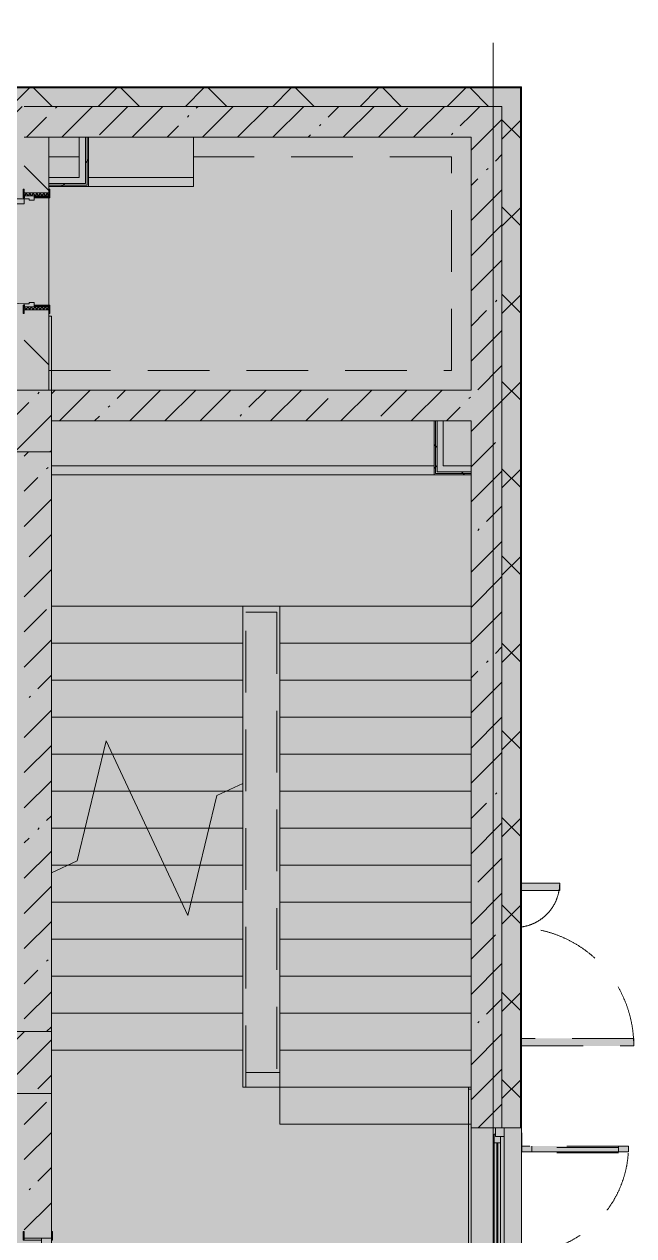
# Model space of a CAD drawing. Header units: millimetres. Extents: x 81731 to 272849, y -8553 to 29000.
# Drawn here: x 267049 to 271987, y 12246 to 22066 of the extents above; entities that cross this region are included whole.
import ezdxf

# ---------------------------------------------------------------- set-up
doc = ezdxf.new("R2010")
doc.units = ezdxf.units.MM
doc.linetypes.add('200_ШТРИХ__ш1_п0_6_', pattern=[800, 500, -300])
doc.layers.add('A-DETL-GENF-1', color=7, linetype='Continuous', lineweight=9, true_color=0xc0c0c0, transparency=0.4)
for name, color, linetype, lineweight in [('A-DETL-MBND-1', 7, '200_ШТРИХ__ш1_п0_6_', 9), ('A-WALL-6', 7, 'Continuous', 5), ('I-WALL-24', 7, 'Continuous', 5), ('S-COLS-1', 7, 'Continuous', 5), ('Оси', 7, 'Continuous', 9)]:
    doc.layers.add(name, color=color, linetype=linetype, lineweight=lineweight)
for name, color, linetype, lineweight, true_color in [('A-DOOR-3', 7, 'Continuous', 5, 0xb7b7b7), ('A-DOOR-4', 7, 'Continuous', 5, 0xe2e2e2), ('A-DOOR-5', 7, 'Continuous', 5, 0xaaaaaa), ('A-DOOR-FRAM-2', 7, 'Continuous', 5, 0xe2e2e2), ('A-DOOR-FRAM-3', 7, 'Continuous', 5, 0xb7b7b7), ('A-DOOR-FRAM-4', 7, 'Continuous', 5, 0xaaaaaa), ('A-FLOR-2', 7, 'Continuous', 5, 0xb7b7b7), ('A-GLAZ-2', 7, 'Continuous', 5, 0x737373), ('A-WALL-7', 7, 'Continuous', 5, 0x737373), ('A-WALL-8', 7, 'Continuous', 9, 0x737373), ('I-WALL-22', 7, 'Continuous', 5, 0xe7e7e7), ('I-WALL-25', 7, 'Continuous', 5, 0x737373), ('S-COLS-2', 7, 'Continuous', 5, 0x737373), ('S-STRS-3', 7, 'Continuous', 5, 0x737373), ('S-STRS-MBND-2', 7, 'Continuous', 5, 0x737373)]:
    doc.layers.add(name, color=color, linetype=linetype, lineweight=lineweight, true_color=true_color)
pattern_1 = [(45, (145838.57, 0), (-285.1231, 285.1231), []), (45, (146123.7, 0), (-285.1231, 285.1231), [504.031, -100.806, 16.764, -84.042])]
pattern_2 = [(45, (145838.57, 0), (-353.5534, 353.5534), []), (135, (145838.57, 0), (-353.5534, -353.5534), [])]
pattern_3 = [(45, (145838.6, 0), (-530.33, 530.33), []), (135, (145838.6, 0), (-530.33, -530.33), [])]

# ---------------------------------------------------------------- blocks, each defined once
blk = doc.blocks.new('110_Дверь_СКБ_2Ст - Д-1_л_Лестничная клетка EIS60 2-32142534-2_4_3_птичка')
at = {"layer": 'A-DOOR-4'}
for points in [[(662.5, 110), (662.5, 1010), (612.5, 1010), (612.5, 110)], [(-587.5, 510), (-637.5, 510), (-637.5, 110), (-587.5, 110), (-587.5, 433.2)], [(712.5, 30), (697.5, 30), (697.5, -110), (712.5, -110), (712.5, -30.6)]]:
    blk.add_hatch(color=256, dxfattribs=at).paths.add_polyline_path(points)
h = blk.add_hatch(color=256, dxfattribs=at)
h.paths.add_polyline_path([(712.5, 110), (662.5, 110), (662.5, 60), (652.5, 60), (652.5, 30), (712.5, 30)])
h.paths.add_polyline_path([(-627.5, 30), (-627.5, 60), (-637.5, 60), (-637.5, 110), (-687.5, 110), (-687.5, 30)])
at = {"layer": 'A-DOOR-FRAM-2'}
for points in [[(-672.5, 110), (-672.5, 118), (-742.5, 118), (-742.5, 110)], [(767.5, 110), (767.5, 118), (697.5, 118), (697.5, 110)], [(-672.5, 30), (-687.5, 30), (-687.5, -110), (-672.5, -110), (-672.5, -30.6)], [(-672.5, -110), (-742.5, -110), (-742.5, -118), (-672.5, -118)], [(767.5, -118), (767.5, -110), (697.5, -110), (697.5, -118)]]:
    blk.add_hatch(color=256, dxfattribs=at).paths.add_polyline_path(points)
at = {"layer": 'A-DOOR-3'}
for p, q in [((662.5, 1010), (612.5, 1010)), ((612.5, 1010), (612.5, 110)), ((662.5, 110), (662.5, 1010)), ((-637.5, 510), (-637.5, 110)), ((-587.5, 510), (-637.5, 510)), ((-587.5, 110), (-587.5, 510)), ((-637.5, 110), (-587.5, 110)), ((612.5, 110), (662.5, 110))]:
    blk.add_line(p, q, dxfattribs=at)
for centre, radius, start, end in [((662.5, 110), 900, 90, 180), ((-637.5, 110), 400, 360, 90)]:
    blk.add_arc(centre, radius, start, end, dxfattribs=at)
at = {"layer": 'A-DOOR-FRAM-3'}
for p, q in [((-672.5, 118), (-742.5, 118)), ((-742.5, 118), (-742.5, 110)), ((-742.5, 110), (-672.5, 110)), ((-637.5, 110), (-687.5, 110)), ((-687.5, 110), (-687.5, 30)), ((-672.5, 110), (-672.5, 118)), ((-637.5, 60), (-637.5, 110)), ((662.5, 110), (662.5, 60)), ((712.5, 110), (662.5, 110)), ((767.5, 118), (697.5, 118)), ((697.5, 118), (697.5, 110)), ((697.5, 110), (767.5, 110)), ((712.5, 30), (712.5, 110)), ((767.5, 110), (767.5, 118)), ((-687.5, 30), (-627.5, 30)), ((-672.5, 30), (-687.5, 30)), ((-687.5, 30), (-687.5, -110)), ((-672.5, -110), (-672.5, 30)), ((-627.5, 60), (-637.5, 60)), ((-627.5, 30), (-627.5, 60)), ((662.5, 60), (652.5, 60)), ((652.5, 60), (652.5, 30)), ((652.5, 30), (712.5, 30)), ((712.5, 30), (697.5, 30)), ((697.5, 30), (697.5, -110)), ((712.5, -110), (712.5, 30)), ((-672.5, -110), (-742.5, -110)), ((-742.5, -110), (-742.5, -118)), ((-742.5, -118), (-672.5, -118)), ((-687.5, -110), (-672.5, -110)), ((-672.5, -118), (-672.5, -110)), ((697.5, -110), (712.5, -110)), ((767.5, -110), (697.5, -110)), ((697.5, -110), (697.5, -118)), ((697.5, -118), (767.5, -118)), ((767.5, -118), (767.5, -110))]:
    blk.add_line(p, q, dxfattribs=at)
blk = doc.blocks.new('120_Окно_СКБ_1Ст - 120_Окно_СКБ_1Ст 1200х2500_h_ с форточкой2-24160662-2_4_3_птичка')
at = {"layer": 'A-GLAZ-2'}
for p, q in [((-600, -127), (-600, -57)), ((-600, -57), (-530, -57)), ((600, -57), (-600, -57)), ((-530, -57), (-530, -127)), ((530, -87), (-530, -87)), ((-530, -87), (-530, -127)), ((-480, -137), (-480, -87)), ((480, -137), (480, -87)), ((530, -127), (530, -57)), ((530, -57), (600, -57)), ((530, -127), (530, -87)), ((600, -57), (600, -127)), ((-530, -127), (-600, -127)), ((-600, -127), (-550, -127)), ((-530, -127), (-550, -127)), ((-550, -127), (-550, -137)), ((-550, -137), (550, -137)), ((550, -137), (-550, -137)), ((-480, -107), (480, -107)), ((480, -117), (-480, -117)), ((600, -127), (530, -127)), ((550, -127), (530, -127)), ((550, -127), (600, -127)), ((550, -137), (550, -127))]:
    blk.add_line(p, q, dxfattribs=at)
blk = doc.blocks.new('110_Дверь_СКБ_1Ст_Внутренняя1 - Д-8 950x2100h_охрана-V99-2_4_3_птичка')
at = {"layer": 'A-DOOR-4'}
h = blk.add_hatch(color=256, dxfattribs=at)
h.paths.add_polyline_path([(-437.5, 100), (-437.5, 20), (-402.5, 20), (-402.5, 60), (-412.5, 60), (-416.2, 100)])
h.paths.add_polyline_path([(437.5, 100), (437.5, 60), (427.5, 60), (427.5, 20), (462.5, 20), (462.5, 100)])
at = {"layer": 'A-DOOR-5'}
h = blk.add_hatch(dxfattribs=at)
h.set_pattern_fill('FP_6', color=256, style=0, pattern_type=2)
h.set_pattern_definition([(135, (1826.41, 164.685), (-14.14214, -14.14214), []), (225, (1826.41, 164.685), (14.14214, -14.14214), [])])
h.paths.add_polyline_path([(487.5, 100), (462.5, 100), (462.5, -100), (487.5, -100), (487.5, -34.8)])
at = {"layer": 'A-DOOR-FRAM-2'}
for points in [[(397.5, 950), (397.5, 100), (437.5, 100), (437.5, 950)], [(-492.5, 108), (-492.5, 100), (-422.5, 100), (-422.5, 108)], [(511.4, 108), (447.5, 108), (447.5, 100), (517.5, 100), (517.5, 108)], [(-422.5, 20), (-437.5, 20), (-437.5, -100), (-422.5, -100), (-422.5, -34.8)], [(462.5, 20), (447.5, 20), (447.5, -100), (462.5, -100), (462.5, -34.8)], [(-492.5, -100), (-492.5, -108), (-422.5, -108), (-422.5, -100)], [(517.5, -100), (447.5, -100), (447.5, -108), (517.5, -108)]]:
    blk.add_hatch(color=256, dxfattribs=at).paths.add_polyline_path(points)
at = {"layer": 'A-DOOR-FRAM-4'}
h = blk.add_hatch(dxfattribs=at)
h.set_pattern_fill('FP_7', color=256, style=0, pattern_type=2)
h.set_pattern_definition([(45, (-296.384, 164.685), (-14.1421, 14.1421), []), (135, (-296.384, 164.685), (-14.1421, -14.1421), [])])
h.paths.add_polyline_path([(-437.5, 100), (-462.5, 100), (-462.5, -100), (-437.5, -100), (-437.5, -34.8)])
at = {"layer": 'A-DOOR-3'}
for p, q in [((437.5, 950), (397.5, 950)), ((397.5, 950), (397.5, 100)), ((437.5, 100), (437.5, 950)), ((397.5, 100), (437.5, 100))]:
    blk.add_line(p, q, dxfattribs=at)
blk.add_arc((437.5, 100), 850, 90, 180, dxfattribs=at)
at = {"layer": 'A-DOOR-FRAM-3'}
for p, q in [((-422.5, 108), (-492.5, 108)), ((-492.5, 108), (-492.5, 100)), ((-492.5, 100), (-422.5, 100)), ((-437.5, 100), (-462.5, 100)), ((-462.5, 100), (-462.5, -100)), ((-412.5, 100), (-437.5, 100)), ((-437.5, 100), (-437.5, 20)), ((-437.5, -100), (-437.5, 100)), ((-422.5, 100), (-437.5, 100)), ((-437.5, 100), (-437.5, 99)), ((-437.5, 99), (-422.5, 99)), ((-422.5, 100), (-422.5, 108)), ((-422.5, 99), (-422.5, 100)), ((-412.5, 60), (-412.5, 100)), ((437.5, 100), (437.5, 60)), ((462.5, 100), (437.5, 100)), ((517.5, 108), (447.5, 108)), ((447.5, 108), (447.5, 100)), ((462.5, 100), (447.5, 100)), ((447.5, 100), (447.5, 99)), ((447.5, 100), (517.5, 100)), ((447.5, 99), (462.5, 99)), ((462.5, 20), (462.5, 100)), ((487.5, 100), (462.5, 100)), ((462.5, 100), (462.5, -100)), ((462.5, 99), (462.5, 100)), ((487.5, -100), (487.5, 100)), ((517.5, 100), (517.5, 108)), ((-437.5, 20), (-402.5, 20)), ((-422.5, 20), (-437.5, 20)), ((-437.5, 20), (-437.5, -100)), ((-422.5, -100), (-422.5, 20)), ((-402.5, 60), (-412.5, 60)), ((-402.5, 20), (-402.5, 60)), ((437.5, 60), (427.5, 60)), ((427.5, 60), (427.5, 20)), ((427.5, 20), (462.5, 20)), ((462.5, 20), (447.5, 20)), ((447.5, 20), (447.5, -100)), ((462.5, -100), (462.5, 20)), ((-422.5, -100), (-492.5, -100)), ((-492.5, -100), (-492.5, -108)), ((-492.5, -108), (-422.5, -108)), ((-462.5, -100), (-437.5, -100)), ((-437.5, -100), (-422.5, -100)), ((-422.5, -108), (-422.5, -100)), ((447.5, -100), (462.5, -100)), ((517.5, -100), (447.5, -100)), ((447.5, -100), (447.5, -108)), ((447.5, -108), (517.5, -108)), ((462.5, -100), (487.5, -100)), ((517.5, -108), (517.5, -100))]:
    blk.add_line(p, q, dxfattribs=at)
blk = doc.blocks.new('110_Дверь_СКБ_2Ст_Наружная - ДН-3_1_л__ Двухстворчатая 1200 х2900 из подвала EI30-23667726-2_4_3_птичка')
at = {"layer": 'A-DETL-MBND-1'}
for points in [[(679.5, 989), (619.5, 989), (619.5, 79), (679.5, 79)], [(-580.5, 79), (-580.5, 389), (-640.5, 389), (-640.5, 79)]]:
    blk.add_hatch(color=256, dxfattribs=at).paths.add_polyline_path(points)
for p, q in [((679.5, 989), (619.5, 989)), ((619.5, 989), (619.5, 79)), ((679.5, 79), (679.5, 989)), ((-640.5, 389), (-640.5, 79)), ((-580.5, 389), (-640.5, 389)), ((-580.5, 79), (-580.5, 389))]:
    blk.add_line(p, q, dxfattribs=at)
for centre, radius, start, end in [((679.5, 29), 960, 90, 176.98148), ((-640.5, 29), 360, 8.16602, 90)]:
    blk.add_arc(centre, radius, start, end, dxfattribs=at)
blk = doc.blocks.new('Дверь_Витражная_СКБ_2Ст - ВН-6-31912847-2_4_3_птичка')
at = {"layer": 'A-DETL-MBND-1'}
for points in [[(-643, -370), (-598, -370), (-598, -20), (-643, -20)], [(562, -884), (607, -884), (607, -20), (562, -20)]]:
    blk.add_hatch(color=256, dxfattribs=at).paths.add_polyline_path(points)
for p, q in [((-607, -20), (-715, -20)), ((-715, -20), (-607, -20)), ((-598, -20), (-643, -20)), ((-643, -370), (-643, -20)), ((-598, -20), (-643, -20)), ((-643, -20), (-643, -370)), ((-607, -370), (-607, -20)), ((-598, -370), (-598, -20)), ((-598, -370), (-598, -20)), ((562, -20), (607, -20)), ((562, -884), (562, -20)), ((562, -20), (562, -884)), ((607, -20), (562, -20)), ((607, -884), (607, -20)), ((607, -884), (607, -20)), ((607, -20), (715, -20)), ((607, -20), (715, -20)), ((607, -884), (607, -20)), ((-643, -100), (-598, -100)), ((-633, -290), (-633, -100)), ((-589, -290), (-589, -100)), ((553, -804), (553, -100)), ((607, -100), (562, -100)), ((597, -804), (597, -100)), ((-643, -290), (-598, -290)), ((-643, -370), (-598, -370)), ((-643, -370), (-598, -370)), ((607, -804), (562, -804)), ((607, -884), (562, -884)), ((562, -884), (607, -884))]:
    blk.add_line(p, q, dxfattribs=at)
for centre, radius, start, end in [((-607, -20), 350, 270, 0), ((607, -20), 864, 180, 270)]:
    blk.add_arc(centre, radius, start, end, dxfattribs=at)
blk = doc.blocks.new('BSC_Колонна _Прямоугольная - 500х500-22291386-2_4_3_птичка')
at = {"layer": 'S-COLS-1'}
h = blk.add_hatch(dxfattribs=at)
h.set_pattern_fill('FP_146', color=256, style=0, pattern_type=2)
h.set_pattern_definition([(45, (-121180, -13650), (-285.1231, 285.1231), []), (45, (-120894.88, -13650), (-285.1231, 285.1231), [504.031, -100.806, 16.764, -84.042])])
h.paths.add_polyline_path([(-250, -250), (250, -250), (250, 250), (-250, 250), (-250, -115.2)])
at = {"layer": 'S-COLS-2'}
for p, q in [((250, 250), (-250, 250)), ((-250, 250), (-250, -250)), ((250, -250), (250, 250)), ((-250, -250), (250, -250))]:
    blk.add_line(p, q, dxfattribs=at)
blk = doc.blocks.new('BSC_Колонна _Прямоугольная - 500х500-V200-2_4_3_птичка')
at = {"layer": 'S-COLS-1'}
h = blk.add_hatch(dxfattribs=at)
h.set_pattern_fill('FP_155', color=256, style=0, pattern_type=2)
h.set_pattern_definition([(45, (-121180, -18850), (-285.1231, 285.1231), []), (45, (-120894.88, -18850), (-285.1231, 285.1231), [504.031, -100.806, 16.764, -84.042])])
h.paths.add_polyline_path([(-250, -250), (250, -250), (250, 250), (-250, 250), (-250, -109.1)])
at = {"layer": 'S-COLS-2'}
for p, q in [((250, 250), (-250, 250)), ((-250, 250), (-250, -250)), ((250, -250), (250, 250)), ((-250, -250), (250, -250))]:
    blk.add_line(p, q, dxfattribs=at)
blk = doc.blocks.new('Зашивка приборов отопления30 - Зашивка приборов отопления-33323465-2_4_3_птичка')
at = {"layer": 'A-WALL-7'}
for p, q in [((121290.8, 18669.6), (124390.8, 18669.6)), ((124390.8, 18669.6), (121290.8, 18669.6)), ((121290.8, 18594.6), (124390.8, 18594.6))]:
    blk.add_line(p, q, dxfattribs=at)
blk = doc.blocks.new('Зашивка приборов отопления44 - Зашивка приборов отопления-33398827-2_4_3_птичка')
at = {"layer": 'A-WALL-7'}
for p, q in [((122140.8, 18669.6), (122140.8, 18994.6)), ((121290.8, 18669.6), (122140.8, 18669.6)), ((122141.3, 18669.6), (121290.8, 18669.6)), ((122141.3, 18594.6), (122141.3, 18669.6)), ((121290.8, 18594.6), (122141.3, 18594.6))]:
    blk.add_line(p, q, dxfattribs=at)

msp = doc.modelspace()

# ---------------------------------------------------------------- hatches: boundary and pattern name
at = {"layer": 'A-DETL-GENF-1'}
msp.add_hatch(color=256, dxfattribs=at).paths.add_polyline_path([(268055.5, -258), (271076.6, -258), (271076.6, 21558), (239146.6, 21558), (239146.6, 27348), (230698.6, 27348), (230698.6, 5750), (235040.6, 5750), (235040.6, -258), (267128, -258)])
at = {"layer": 'A-WALL-6'}
h = msp.add_hatch(dxfattribs=at)
h.set_pattern_fill('FP_66', color=256, style=0, pattern_type=2)
h.set_pattern_definition(pattern_2)
h.paths.add_polyline_path([(271068.6, 21400), (271068.6, 21550), (265988.8, 21550), (265988.8, 21400), (270918.6, 21400)])
h.paths.add_polyline_path([(265088.8, 21400), (265088.8, 21550), (263739, 21550), (263739, 21400), (264345.4, 21400)])
h.paths.add_polyline_path([(252287.7, 21400), (252689, 21400), (252689, 21550), (251388.8, 21550), (251388.8, 21400), (251888.6, 21400)])
h.paths.add_polyline_path([(254889, 21400), (254889, 21550), (253589, 21550), (253589, 21400), (254142.7, 21400)])
h.paths.add_polyline_path([(255789, 21400), (257088.6, 21400), (257088.6, 21550), (255789, 21550)])
h.paths.add_polyline_path([(261939, 21400), (262839, 21400), (262839, 21550), (261439, 21550), (261439, 21400), (261562.9, 21400)])
h.paths.add_polyline_path([(259139, 21400), (259139, 21550), (257988.6, 21550), (257988.6, 21400)])
h.paths.add_polyline_path([(249088.8, 21400), (249088.8, 21550), (247888.6, 21550), (247888.6, 21400), (248577.6, 21400)])
h.paths.add_polyline_path([(239146.6, 21400), (239148.6, 21400), (239144.5, 21550), (238898.6, 21550), (238898.6, 21400), (239105.5, 21400)])
h.paths.add_polyline_path([(242448.6, 21400), (246988.6, 21400), (246988.6, 21550), (242448.6, 21550)])
h = msp.add_hatch(dxfattribs=at)
h.set_pattern_fill('FP_66', color=256, style=0, pattern_type=2)
h.set_pattern_definition(pattern_2)
h.paths.add_polyline_path([(271064.9, -250), (271068.6, -250), (271068.6, 7700), (270918.6, 7700), (270918.6, -250), (271028.6, -250)])
h.paths.add_polyline_path([(271068.6, 10000), (271068.6, 11920), (270918.6, 11920), (270918.6, 10000)])
h.paths.add_polyline_path([(271068.6, 13120), (271068.6, 21400), (270918.6, 21400), (270918.6, 13120)])
at = {"layer": 'I-WALL-22'}
for points in [[(267544.6, 20775), (267544.6, 21150), (267494.6, 21150), (267494.6, 20775)], [(267494.6, 20775), (267494.6, 20825), (267248.6, 20825), (267248.6, 20775)], [(270443.6, 18487.5), (270443.6, 18850), (270393.6, 18850), (270393.6, 18487.5)], [(270668.6, 18437.5), (270668.6, 18487.5), (270393.6, 18487.5), (270393.6, 18437.5)]]:
    msp.add_hatch(color=256, dxfattribs=at).paths.add_polyline_path(points)
at = {"layer": 'I-WALL-24'}
h = msp.add_hatch(dxfattribs=at)
h.set_pattern_fill('FP_74', color=256, style=0, pattern_type=2)
h.set_pattern_definition(pattern_1)
h.paths.add_polyline_path([(257988.6, 21150), (259139, 21150), (259139, 21400), (257988.6, 21400)])
h.paths.add_polyline_path([(261939, 21150), (262839, 21150), (262839, 21400), (261939, 21400), (261939, 21239.3)])
h.paths.add_polyline_path([(267048.6, 21150), (267048.6, 21400), (266688.6, 21400), (266688.6, 21150)])
h.paths.add_polyline_path([(264354.1, 21150), (265088.8, 21150), (265088.8, 21400), (263739, 21400), (263739, 21150), (264345.4, 21150)])
h.paths.add_polyline_path([(246976.1, 21150), (246988.6, 21150), (246988.6, 21400), (246638.6, 21400), (246638.6, 21150), (246963.6, 21150)])
h.paths.add_polyline_path([(248577.6, 21150), (249088.8, 21150), (249088.8, 21400), (247888.6, 21400), (247888.6, 21150)])
h.paths.add_polyline_path([(251888.6, 21150), (252689, 21150), (252689, 21400), (251888.6, 21400)])
h.paths.add_polyline_path([(254142.7, 21150), (254889, 21150), (254889, 21400), (253589, 21400), (253589, 21150), (254063.6, 21150)])
h.paths.add_polyline_path([(257088.6, 21150), (257088.6, 21400), (256888.6, 21400), (256888.6, 21150), (256925.3, 21150)])
h.paths.add_polyline_path([(256188.6, 21150), (256188.6, 21400), (255789, 21400), (255789, 21150), (255997.8, 21150)])
h = msp.add_hatch(dxfattribs=at)
h.set_pattern_fill('FP_74', color=256, style=0, pattern_type=2)
h.set_pattern_definition(pattern_1)
h.paths.add_polyline_path([(270668.6, 21150), (270668.6, 21400), (267048.6, 21400), (267048.6, 21150), (268983, 21150)])
h = msp.add_hatch(dxfattribs=at)
h.set_pattern_fill('FP_74', color=256, style=0, pattern_type=2)
h.set_pattern_definition(pattern_1)
h.paths.add_polyline_path([(270838.1, 10600), (270918.6, 10600), (270918.6, 11920), (270668.6, 11920), (270668.6, 10600)])
h.paths.add_polyline_path([(270918.6, 13120), (270918.6, 21400), (270668.6, 21400), (270668.6, 13120), (270838.1, 13120)])
h = msp.add_hatch(dxfattribs=at)
h.set_pattern_fill('FP_77', color=256, style=0, pattern_type=2)
h.set_pattern_definition([(135, (145838.57, 0), (-353.5534, -353.5534), [])])
h.paths.add_polyline_path([(267048.6, 19100), (267248.6, 19100), (267248.6, 19750), (267048.6, 19750), (267048.6, 19319.3)])
h.paths.add_polyline_path([(267128, 20700), (267248.6, 20700), (267248.6, 21150), (267048.6, 21150), (267048.6, 20700)])
h = msp.add_hatch(dxfattribs=at)
h.set_pattern_fill('FP_160', color=256, style=0, pattern_type=2)
h.set_pattern_definition(pattern_3)
h.paths.add_polyline_path([(267557.1, 20762.5), (267557.1, 21150), (267544.6, 21150), (267544.6, 20762.5)])
h = msp.add_hatch(dxfattribs=at)
h.set_pattern_fill('FP_160', color=256, style=0, pattern_type=2)
h.set_pattern_definition(pattern_3)
h.paths.add_polyline_path([(267569.6, 20750), (267569.6, 21150), (267557.1, 21150), (267557.1, 20750)])
h = msp.add_hatch(dxfattribs=at)
h.set_pattern_fill('FP_160', color=256, style=0, pattern_type=2)
h.set_pattern_definition(pattern_3)
h.paths.add_polyline_path([(267544.6, 20762.5), (267544.6, 20775), (267248.6, 20775), (267248.6, 20762.5), (267494.6, 20762.5)])
h = msp.add_hatch(dxfattribs=at)
h.set_pattern_fill('FP_160', color=256, style=0, pattern_type=2)
h.set_pattern_definition(pattern_3)
h.paths.add_polyline_path([(267494.6, 20750), (267557.1, 20750), (267557.1, 20762.5), (267248.6, 20762.5), (267248.6, 20750)])
h = msp.add_hatch(dxfattribs=at)
h.set_pattern_fill('FP_74', color=256, style=0, pattern_type=2)
h.set_pattern_definition(pattern_1)
h.paths.add_polyline_path([(270668.6, 18850), (270668.6, 19100), (267268.6, 19100), (267268.6, 18850), (270443.6, 18850)])
h = msp.add_hatch(dxfattribs=at)
h.set_pattern_fill('FP_160', color=256, style=0, pattern_type=2)
h.set_pattern_definition(pattern_3)
h.paths.add_polyline_path([(270381.1, 18425), (270381.1, 18850), (270368.6, 18850), (270368.6, 18425)])
h = msp.add_hatch(dxfattribs=at)
h.set_pattern_fill('FP_160', color=256, style=0, pattern_type=2)
h.set_pattern_definition(pattern_3)
h.paths.add_polyline_path([(270381.1, 18437.5), (270393.6, 18437.5), (270393.6, 18850), (270381.1, 18850), (270381.1, 18487.5)])
h = msp.add_hatch(dxfattribs=at)
h.set_pattern_fill('FP_74', color=256, style=0, pattern_type=2)
h.set_pattern_definition(pattern_1)
h.paths.add_polyline_path([(267128, 10600), (267268.6, 10600), (267268.6, 10825), (267048.6, 10825), (267048.6, 10600)])
h.paths.add_polyline_path([(267128, 12225), (267268.6, 12225), (267268.6, 13400), (267048.6, 13400), (267048.6, 12225)])
h.paths.add_polyline_path([(267061.8, 13900), (267268.6, 13900), (267268.6, 18600), (267048.6, 18600), (267048.6, 13900)])
h = msp.add_hatch(dxfattribs=at)
h.set_pattern_fill('FP_160', color=256, style=0, pattern_type=2)
h.set_pattern_definition(pattern_3)
h.paths.add_polyline_path([(270668.6, 18412.5), (270668.6, 18425), (270368.6, 18425), (270368.6, 18412.5)])
h = msp.add_hatch(dxfattribs=at)
h.set_pattern_fill('FP_160', color=256, style=0, pattern_type=2)
h.set_pattern_definition(pattern_3)
h.paths.add_polyline_path([(270668.6, 18425), (270668.6, 18437.5), (270381.1, 18437.5), (270381.1, 18425)])
h = msp.add_hatch(dxfattribs=at)
h.set_pattern_fill('FP_78', color=256, style=0, pattern_type=2)
h.set_pattern_definition([(45, (145838.57, 0), (-176.7767, 176.7767), [])])
h.paths.add_polyline_path([(267048.6, 12450), (267048.6, 12530), (266298.6, 12530), (266298.6, 12450)])

# ---------------------------------------------------------------- linework, layer by layer
at = {"layer": 'A-DETL-MBND-1'}
for p, q in [((267494.6, 20992), (267248.6, 20992)), ((270510.6, 20992), (268419.6, 20992)), ((270510.6, 19258), (270510.6, 20992)), ((267248.6, 19258), (270510.6, 19258)), ((268843.6, 13450), (268843.6, 17300)), ((269093.6, 17300), (268843.6, 17300)), ((269093.6, 17300), (269093.6, 13570)), ((268843.6, 13570), (269118.6, 13570))]:
    msp.add_line(p, q, dxfattribs=at)
at = {"layer": 'A-FLOR-2'}
for p, q in [((267248.6, 19700), (267268.6, 19700)), ((267268.6, 19700), (267268.6, 19100)), ((268818.6, 13450), (268818.6, 13750)), ((270647.6, 13450), (268818.6, 13450)), ((270647.6, 10600), (270647.6, 13450)), ((270668.6, 13435), (270647.6, 13435))]:
    msp.add_line(p, q, dxfattribs=at)
at = {"layer": 'A-WALL-7'}
for p, q in [((271076.6, 21558), (265988.8, 21558)), ((271076.6, -258), (271076.6, 21558)), ((267048.6, 21400), (270918.6, 21400)), ((270918.6, 13120), (271076.6, 13120))]:
    msp.add_line(p, q, dxfattribs=at)
at = {"layer": 'A-WALL-8'}
for p, q in [((271071.6, 21553), (265988.8, 21553)), ((271068.6, 21550), (265988.8, 21550)), ((271068.6, 13120), (271068.6, 21550)), ((271071.6, 13120), (271071.6, 21553)), ((270918.6, 21400), (270918.6, 13120)), ((267248.6, 21150), (267048.6, 21150)), ((267569.6, 21150), (267494.6, 21150)), ((267544.6, 20775), (267544.6, 21150)), ((267557.1, 20762.5), (267557.1, 21150)), ((267248.6, 20775), (267544.6, 20775)), ((267248.6, 20762.5), (267557.1, 20762.5)), ((270443.6, 18850), (270368.6, 18850)), ((270381.1, 18850), (270381.1, 18425)), ((270393.6, 18850), (270393.6, 18437.5)), ((270668.6, 18412.5), (270668.6, 18487.5)), ((270381.1, 18425), (270668.6, 18425)), ((270393.6, 18437.5), (270668.6, 18437.5))]:
    msp.add_line(p, q, dxfattribs=at)
at = {"layer": 'I-WALL-25'}
for p, q in [((267248.6, 21150), (267494.6, 21150)), ((267248.6, 20730), (267248.6, 21150)), ((267494.6, 21150), (267494.6, 20825)), ((267569.6, 21150), (270668.6, 21150)), ((267569.6, 20750), (267569.6, 21150)), ((270668.6, 21150), (270668.6, 19100)), ((267494.6, 20825), (267248.6, 20825)), ((267248.6, 20750), (267569.6, 20750)), ((267248.6, 20660), (267248.6, 19790)), ((267248.6, 19100), (267248.6, 19720)), ((270668.6, 19100), (267268.6, 19100)), ((267268.6, 18850), (270368.6, 18850)), ((270368.6, 18850), (270368.6, 18412.5)), ((270443.6, 18850), (270668.6, 18850)), ((270443.6, 18487.5), (270443.6, 18850)), ((270668.6, 18850), (270668.6, 18487.5)), ((267268.6, 13900), (267268.6, 18600)), ((270668.6, 18487.5), (270443.6, 18487.5)), ((270368.6, 18412.5), (270668.6, 18412.5)), ((270668.6, 18412.5), (270668.6, 10600)), ((267268.6, 12280), (267268.6, 13400)), ((270668.6, 13120), (270918.6, 13120))]:
    msp.add_line(p, q, dxfattribs=at)
at = {"layer": 'S-STRS-3'}
for p, q in [((267268.6, 17350), (268818.6, 17350)), ((267268.6, 17350), (268818.6, 17350)), ((268818.6, 17350), (269118.6, 17350)), ((268818.6, 17050), (268818.6, 17350)), ((270668.6, 17350), (269118.6, 17350)), ((269118.6, 17350), (269118.6, 17050)), ((270668.6, 17350), (269118.6, 17350)), ((267268.6, 17050), (268818.6, 17050)), ((267268.6, 17050), (268818.6, 17050)), ((268818.6, 16750), (268818.6, 17050)), ((269118.6, 17050), (269118.6, 16750)), ((270668.6, 17050), (269118.6, 17050)), ((270668.6, 17050), (269118.6, 17050)), ((267268.6, 16750), (268818.6, 16750)), ((267268.6, 16750), (268818.6, 16750)), ((268818.6, 16450), (268818.6, 16750)), ((269118.6, 16750), (269118.6, 16450)), ((270668.6, 16750), (269118.6, 16750)), ((270668.6, 16750), (269118.6, 16750)), ((267268.6, 16450), (268818.6, 16450)), ((267268.6, 16450), (268818.6, 16450)), ((268818.6, 16150), (268818.6, 16450)), ((269118.6, 16450), (269118.6, 16150)), ((270668.6, 16450), (269118.6, 16450)), ((270668.6, 16450), (269118.6, 16450)), ((267268.6, 16150), (267687.1, 16150)), ((267268.6, 16150), (267687.1, 16150)), ((267687.1, 16150), (267763.8, 16150)), ((267687.1, 16150), (267763.8, 16150)), ((267763.8, 16150), (268818.6, 16150)), ((267763.8, 16150), (268818.6, 16150)), ((268818.6, 15911.4), (268818.6, 16150)), ((269118.6, 16150), (269118.6, 15850)), ((270668.6, 16150), (269118.6, 16150)), ((270668.6, 16150), (269118.6, 16150)), ((268818.6, 15850), (268818.6, 15911.4)), ((267268.6, 15850), (267614.2, 15850)), ((267268.6, 15850), (267614.2, 15850)), ((267614.2, 15850), (267903.7, 15850)), ((267614.2, 15850), (267903.7, 15850)), ((267903.7, 15850), (268686.9, 15850)), ((267903.7, 15850), (268686.9, 15850)), ((268686.9, 15850), (268818.6, 15850)), ((268686.9, 15850), (268818.6, 15850)), ((268818.6, 15550), (268818.6, 15850)), ((269118.6, 15850), (269118.6, 15550)), ((270668.6, 15850), (269118.6, 15850)), ((270668.6, 15850), (269118.6, 15850)), ((267268.6, 15550), (267541.3, 15550)), ((267268.6, 15550), (267541.3, 15550)), ((267541.3, 15550), (268043.6, 15550)), ((267541.3, 15550), (268043.6, 15550)), ((268043.6, 15550), (268545.8, 15550)), ((268043.6, 15550), (268545.8, 15550)), ((268545.8, 15550), (268818.6, 15550)), ((268545.8, 15550), (268818.6, 15550)), ((268818.6, 15250), (268818.6, 15550)), ((269118.6, 15550), (269118.6, 15250)), ((270668.6, 15550), (269118.6, 15550)), ((270668.6, 15550), (269118.6, 15550)), ((267268.6, 15250), (267400.2, 15250)), ((267268.6, 15250), (267400.2, 15250)), ((267400.2, 15250), (268183.5, 15250)), ((267400.2, 15250), (268183.5, 15250)), ((268183.5, 15250), (268472.9, 15250)), ((268183.5, 15250), (268472.9, 15250)), ((268472.9, 15250), (268818.6, 15250)), ((268472.9, 15250), (268818.6, 15250)), ((268818.6, 14950), (268818.6, 15250)), ((269118.6, 15250), (269118.6, 14950)), ((270668.6, 15250), (269118.6, 15250)), ((270668.6, 15250), (269118.6, 15250)), ((267268.6, 14950), (268323.4, 14950)), ((267268.6, 14950), (268323.4, 14950)), ((268323.4, 14950), (268400, 14950)), ((268323.4, 14950), (268400, 14950)), ((268400, 14950), (268818.6, 14950)), ((268400, 14950), (268818.6, 14950)), ((268818.6, 14650), (268818.6, 14950)), ((269118.6, 14950), (269118.6, 14650)), ((270668.6, 14950), (269118.6, 14950)), ((270668.6, 14950), (269118.6, 14950)), ((267268.6, 14650), (268818.6, 14650)), ((267268.6, 14650), (268818.6, 14650)), ((268818.6, 14350), (268818.6, 14650)), ((269118.6, 14650), (269118.6, 14350)), ((270668.6, 14650), (269118.6, 14650)), ((270668.6, 14650), (269118.6, 14650)), ((267268.6, 14350), (268818.6, 14350)), ((267268.6, 14350), (268818.6, 14350)), ((268818.6, 14050), (268818.6, 14350)), ((269118.6, 14350), (269118.6, 14050)), ((270668.6, 14350), (269118.6, 14350)), ((270668.6, 14350), (269118.6, 14350)), ((267268.6, 14050), (268818.6, 14050)), ((267268.6, 14050), (268818.6, 14050)), ((268818.6, 13750), (268818.6, 14050)), ((269118.6, 14050), (269118.6, 13750)), ((270668.6, 14050), (269118.6, 14050)), ((270668.6, 14050), (269118.6, 14050)), ((267268.6, 13750), (268818.6, 13750)), ((267268.6, 13750), (268818.6, 13750)), ((269118.6, 13750), (269118.6, 13450)), ((270668.6, 13750), (269118.6, 13750)), ((270668.6, 13750), (269118.6, 13750)), ((270668.6, 13450), (269118.6, 13450))]:
    msp.add_line(p, q, dxfattribs=at)
at = {"layer": 'S-STRS-MBND-2'}
for p, q in [((267268.6, 18850), (267268.6, 17350)), ((270668.6, 18850), (267268.6, 18850)), ((270668.6, 17350), (270668.6, 18850)), ((267268.6, 17350), (268818.6, 17350)), ((267268.6, 15848.6), (267268.6, 17350)), ((267268.6, 17350), (268818.6, 17350)), ((268818.6, 17350), (269118.6, 17350)), ((268818.6, 15911.4), (268818.6, 17350)), ((270668.6, 17350), (269118.6, 17350)), ((269118.6, 17350), (269118.6, 13150)), ((270668.6, 17350), (269118.6, 17350)), ((270668.6, 17350), (270668.6, 13150)), ((267268.6, 17050), (268818.6, 17050)), ((267268.6, 17050), (268818.6, 17050)), ((270668.6, 17050), (269118.6, 17050)), ((270668.6, 17050), (269118.6, 17050)), ((267268.6, 16750), (268818.6, 16750)), ((267268.6, 16750), (268818.6, 16750)), ((270668.6, 16750), (269118.6, 16750)), ((270668.6, 16750), (269118.6, 16750)), ((267268.6, 16450), (268818.6, 16450)), ((267268.6, 16450), (268818.6, 16450)), ((270668.6, 16450), (269118.6, 16450)), ((270668.6, 16450), (269118.6, 16450)), ((267713.4, 16258.1), (267477.1, 15285.9)), ((268373.7, 14841.9), (267713.4, 16258.1)), ((267268.6, 16150), (267687.1, 16150)), ((267268.6, 16150), (267687.1, 16150)), ((267763.8, 16150), (268818.6, 16150)), ((267763.8, 16150), (268818.6, 16150)), ((270668.6, 16150), (269118.6, 16150)), ((270668.6, 16150), (269118.6, 16150)), ((268818.6, 15911.4), (268610, 15814.1)), ((267268.6, 15850), (267614.2, 15850)), ((267268.6, 15850), (267614.2, 15850)), ((267903.7, 15850), (268686.9, 15850)), ((267903.7, 15850), (268686.9, 15850)), ((268610, 15814.1), (268373.7, 14841.9)), ((270668.6, 15850), (269118.6, 15850)), ((270668.6, 15850), (269118.6, 15850)), ((267268.6, 15550), (267541.3, 15550)), ((267268.6, 15550), (267541.3, 15550)), ((268043.6, 15550), (268545.8, 15550)), ((268043.6, 15550), (268545.8, 15550)), ((270668.6, 15550), (269118.6, 15550)), ((270668.6, 15550), (269118.6, 15550)), ((267477.1, 15285.9), (267268.6, 15188.6)), ((267268.6, 15250), (267400.2, 15250)), ((267268.6, 15250), (267400.2, 15250)), ((268183.5, 15250), (268472.9, 15250)), ((268183.5, 15250), (268472.9, 15250)), ((270668.6, 15250), (269118.6, 15250)), ((270668.6, 15250), (269118.6, 15250)), ((268323.4, 14950), (268400, 14950)), ((268323.4, 14950), (268400, 14950)), ((270668.6, 14950), (269118.6, 14950)), ((270668.6, 14950), (269118.6, 14950)), ((270668.6, 14650), (269118.6, 14650)), ((270668.6, 14650), (269118.6, 14650)), ((270668.6, 14350), (269118.6, 14350)), ((270668.6, 14350), (269118.6, 14350)), ((270668.6, 14050), (269118.6, 14050)), ((270668.6, 14050), (269118.6, 14050)), ((270668.6, 13750), (269118.6, 13750)), ((270668.6, 13750), (269118.6, 13750)), ((270668.6, 13450), (269118.6, 13450)), ((270668.6, 13450), (269118.6, 13450)), ((270668.6, 13150), (269118.6, 13150))]:
    msp.add_line(p, q, dxfattribs=at)
at = {"layer": 'Оси'}
msp.add_line((270848.6, 10029.8), (270848.6, 21915.1), dxfattribs=at)

# ---------------------------------------------------------------- block references
at = {"layer": 'A-DETL-MBND-1'}
for name, p, rotation in [('110_Дверь_СКБ_2Ст_Наружная - ДН-3_1_л__ Двухстворчатая 1200 х2900 из подвала EI30-23667726-2_4_3_птичка', (270997.6, 14464.5), 269.9999999999999), ('Дверь_Витражная_СКБ_2Ст - ВН-6-31912847-2_4_3_птичка', (271059.6, 12365), 89.99999999999957)]:
    msp.add_blockref(name, p, dxfattribs=dict(at, rotation=rotation))
at = {"layer": 'A-DOOR-3'}
for name, p, rotation in [('110_Дверь_СКБ_1Ст_Внутренняя1 - Д-8 950x2100h_охрана-V99-2_4_3_птичка', (267148.6, 20212.5), 89.99999999999991), ('110_Дверь_СКБ_2Ст - Д-1_л_Лестничная клетка EIS60 2-32142534-2_4_3_птичка', (267158.6, 11537.5), 269.9999999999999)]:
    msp.add_blockref(name, p, dxfattribs=dict(at, rotation=rotation))
at = {"layer": 'A-GLAZ-2', "rotation": 269.9999999999999}
msp.add_blockref('120_Окно_СКБ_1Ст - 120_Окно_СКБ_1Ст 1200х2500_h_ с форточкой2-24160662-2_4_3_птичка', (270993.6, 12520), dxfattribs=at)
at = {"layer": 'A-WALL-7'}
for name, p in [('Зашивка приборов отопления44 - Зашивка приборов отопления-33398827-2_4_3_птичка', (146278.8, 2155.4)), ('Зашивка приборов отопления30 - Зашивка приборов отопления-33323465-2_4_3_птичка', (145977.8, -182.1))]:
    msp.add_blockref(name, p, dxfattribs=at)
at = {"layer": 'S-COLS-2'}
for name, p in [('BSC_Колонна _Прямоугольная - 500х500-V200-2_4_3_птичка', (267018.6, 18850)), ('BSC_Колонна _Прямоугольная - 500х500-22291386-2_4_3_птичка', (267018.6, 13650))]:
    msp.add_blockref(name, p, dxfattribs=at)

doc.saveas('drawing.dxf')
